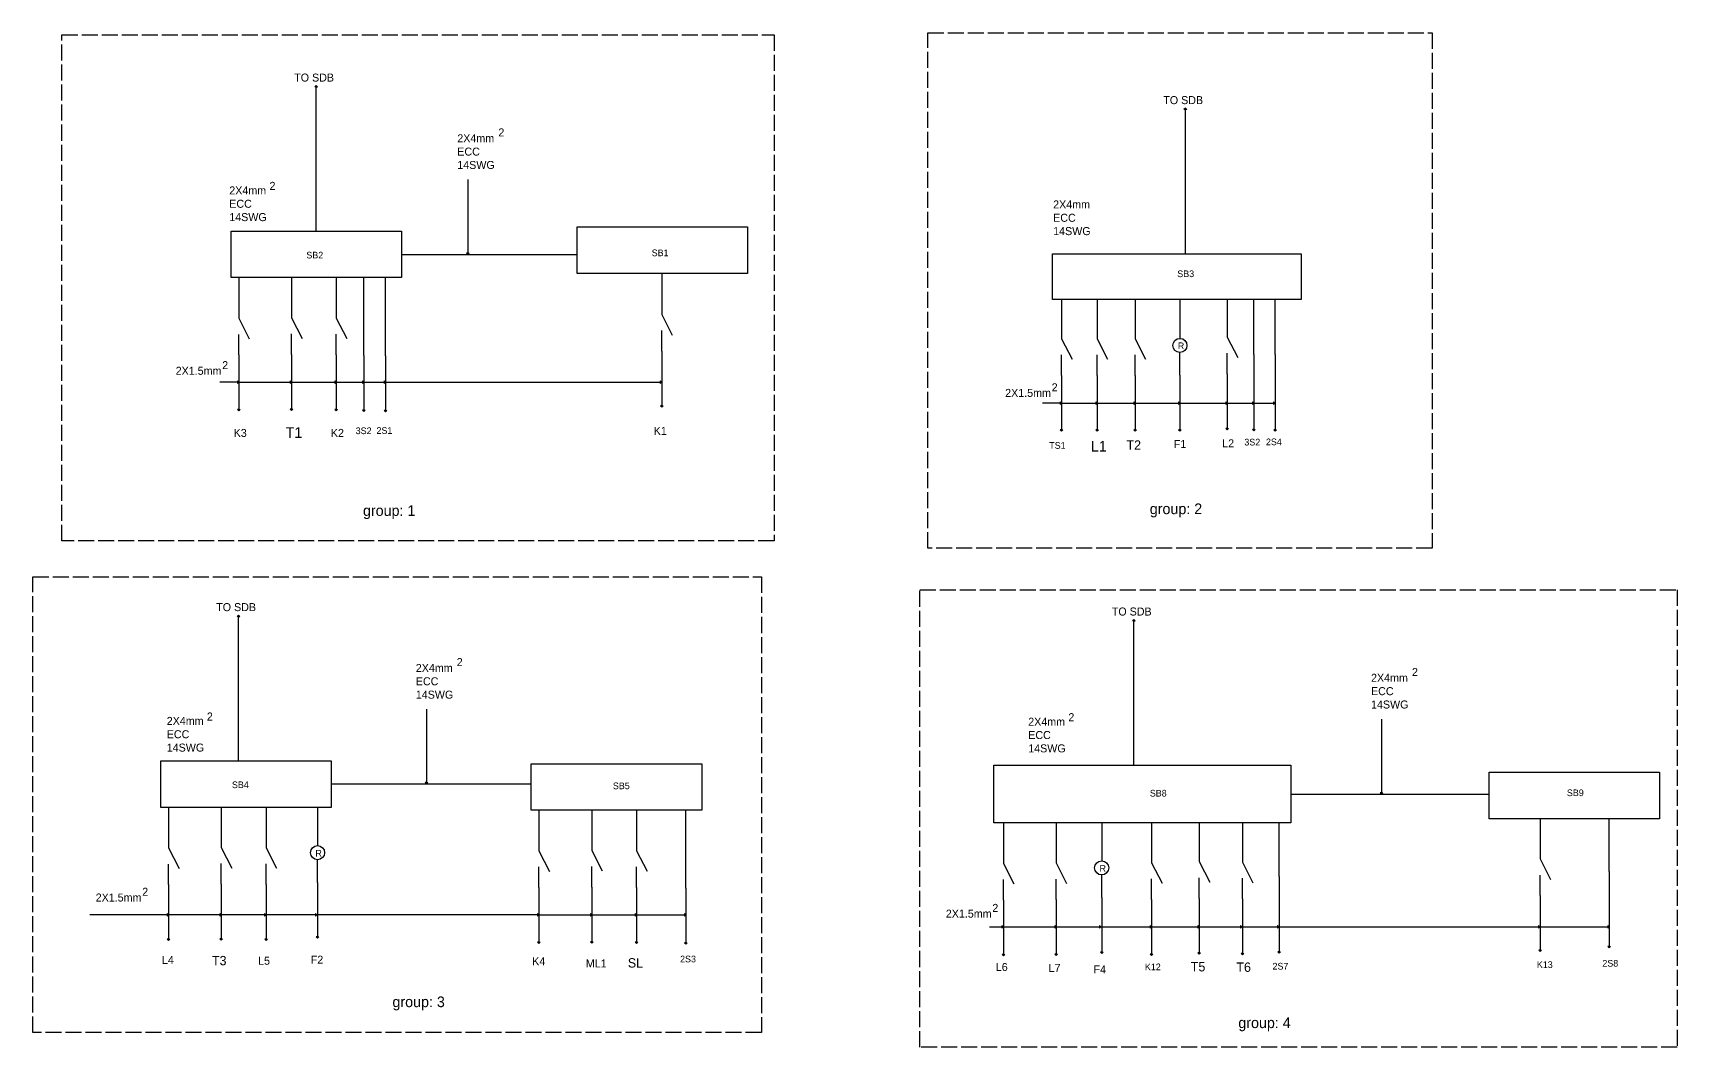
# Model space of a CAD drawing. Header units: millimetres. Extents: x 929 to 3631, y 461 to 1400.
# Drawn here: x 929 to 2163, y 640 to 1400 of the extents above; entities that cross this region are included whole.
import ezdxf

# ---------------------------------------------------------------- set-up
doc = ezdxf.new("R2010")
doc.units = ezdxf.units.MM
doc.linetypes.add('ACAD_ISO02W100', pattern=[15, 12, -3])

msp = doc.modelspace()

# ---------------------------------------------------------------- linework, layer by layer
for p, q in [((1141.9, 1360.8), (1140.9, 1359.8)), ((1141.9, 1359.8), (1140.9, 1359.8)), ((1142.9, 1359.7), (1141.9, 1360.8)), ((1141.9, 1359.8), (1142.9, 1359.7)), ((1141.9, 1251.6), (1141.9, 1359.7)), ((1793.8, 1343.8), (1792.7, 1342.8)), ((1793.8, 1342.8), (1792.7, 1342.8)), ((1793.8, 1343.8), (1794.9, 1342.7)), ((1793.8, 1234.6), (1793.8, 1342.8)), ((1794.9, 1342.7), (1793.8, 1342.8)), ((1255.7, 1290.2), (1255.7, 1235.1)), ((1205.9, 1234.1), (1337.5, 1234.1)), ((1255.7, 1235.1), (1254.7, 1235.1)), ((1254.7, 1235.1), (1255.7, 1234.1)), ((1255.7, 1235.1), (1256.7, 1235.1)), ((1255.7, 1234.1), (1256.7, 1235.1)), ((1083.8, 1216.7), (1083.8, 1186.3)), ((1123.4, 1216.7), (1123.4, 1186.6)), ((1156.9, 1216.7), (1156.9, 1186.4)), ((1177.5, 1173.7), (1177.5, 1216.8)), ((1193.9, 1173.6), (1193.9, 1216.7)), ((1401, 1219.4), (1401, 1189)), ((1700.9, 1200.3), (1700.9, 1170.9)), ((1727.5, 1200.3), (1727.5, 1170.9)), ((1756, 1200.3), (1756, 1170.9)), ((1789.7, 1200.3), (1789.7, 1171.2)), ((1825.2, 1200.3), (1825.2, 1172.1)), ((1845, 1159.2), (1845, 1200.5)), ((1861, 1159.1), (1861, 1200.3)), ((1083.8, 1186.3), (1091.7, 1170.9)), ((1123.4, 1186.6), (1131.3, 1171.2)), ((1156.9, 1186.4), (1164.8, 1171)), ((1401, 1189), (1408.9, 1173.7)), ((1083.8, 1158.8), (1083.8, 1174.2)), ((1123.4, 1159), (1123.4, 1174.5)), ((1156.9, 1158.9), (1156.9, 1174.3)), ((1177.5, 1158.3), (1177.5, 1173.7)), ((1193.9, 1158.2), (1193.9, 1173.6)), ((1401, 1161.5), (1401, 1177)), ((1825.2, 1172.1), (1833.1, 1156.8)), ((1401, 1161.5), (1401, 1120.6)), ((1700.9, 1170.9), (1708.8, 1155.6)), ((1727.5, 1170.9), (1735.4, 1155.6)), ((1756, 1170.9), (1763.9, 1155.6)), ((1789.7, 1143.7), (1789.7, 1160.7)), ((1825.2, 1144.6), (1825.2, 1160)), ((1845, 1159.2), (1845, 1143.8)), ((1083.8, 1158.8), (1083.8, 1117.8)), ((1123.4, 1159), (1123.4, 1118.1)), ((1156.9, 1158.9), (1156.9, 1117.9)), ((1177.5, 1158.3), (1177.5, 1117.4)), ((1193.9, 1158.2), (1193.9, 1117.2)), ((1700.9, 1143.4), (1700.9, 1158.9)), ((1727.5, 1143.4), (1727.5, 1158.9)), ((1756, 1143.4), (1756, 1158.9)), ((1861, 1159.1), (1861, 1143.6)), ((1082.8, 1138.3), (1069.5, 1138.3)), ((1082.8, 1139.3), (1082.8, 1137.3)), ((1082.8, 1139.3), (1083.8, 1138.3)), ((1083.8, 1138.3), (1082.8, 1137.3)), ((1083.8, 1138.3), (1122.4, 1138.3)), ((1122.4, 1139.3), (1122.4, 1137.3)), ((1122.4, 1139.3), (1123.4, 1138.3)), ((1123.4, 1138.3), (1122.4, 1137.3)), ((1123.4, 1138.3), (1155.9, 1138.3)), ((1155.9, 1139.3), (1155.9, 1137.3)), ((1155.9, 1139.3), (1156.9, 1138.3)), ((1156.9, 1138.3), (1155.9, 1137.3)), ((1156.9, 1138.3), (1192.9, 1138.3)), ((1176.5, 1139.4), (1176.5, 1137.4)), ((1176.5, 1139.4), (1177.5, 1138.4)), ((1177.5, 1138.4), (1176.5, 1137.4)), ((1192.9, 1139.3), (1192.9, 1137.3)), ((1192.9, 1139.3), (1193.9, 1138.3)), ((1193.9, 1138.3), (1192.9, 1137.3)), ((1193.9, 1138.3), (1399.9, 1138.3)), ((1399.9, 1139.3), (1399.9, 1137.3)), ((1399.9, 1139.3), (1400.9, 1138.3)), ((1400.9, 1138.3), (1399.9, 1137.3)), ((1400.9, 1138.3), (1401, 1138.3)), ((1700.9, 1143.4), (1700.9, 1102.5)), ((1727.5, 1143.4), (1727.5, 1102.5)), ((1756, 1143.4), (1756, 1102.5)), ((1789.7, 1143.7), (1789.7, 1102.7)), ((1825.2, 1144.6), (1825.2, 1103.6)), ((1845, 1143.8), (1845, 1102.8)), ((1861, 1143.6), (1861, 1102.7)), ((1699.9, 1122.6), (1686.5, 1122.6)), ((1699.9, 1123.5), (1699.9, 1121.5)), ((1699.9, 1123.5), (1700.9, 1122.5)), ((1700.9, 1122.5), (1699.9, 1121.5)), ((1700.9, 1122.5), (1726.5, 1122.5)), ((1726.5, 1123.5), (1726.5, 1121.5)), ((1726.5, 1123.5), (1727.5, 1122.5)), ((1727.5, 1122.5), (1726.5, 1121.5)), ((1727.5, 1122.5), (1755, 1122.5)), ((1755, 1123.5), (1755, 1121.5)), ((1755, 1123.5), (1756, 1122.5)), ((1756, 1122.5), (1755, 1121.5)), ((1756, 1122.5), (1788.5, 1122.5)), ((1788.5, 1123.5), (1788.5, 1121.5)), ((1788.5, 1123.5), (1789.5, 1122.5)), ((1789.5, 1122.5), (1788.5, 1121.5)), ((1789.5, 1122.5), (1824.2, 1122.5)), ((1824.2, 1123.5), (1824.2, 1121.5)), ((1824.2, 1123.5), (1825.2, 1122.5)), ((1825.2, 1122.5), (1824.2, 1121.5)), ((1825.1, 1122.5), (1838.4, 1122.5)), ((1838.4, 1122.5), (1859.9, 1122.5)), ((1844, 1123.7), (1844, 1121.7)), ((1844, 1123.7), (1845, 1122.7)), ((1845, 1122.7), (1844, 1121.7)), ((1844.9, 1122.7), (1845, 1122.7)), ((1859.9, 1123.5), (1859.9, 1121.5)), ((1859.9, 1123.5), (1860.9, 1122.5)), ((1860.9, 1122.5), (1859.9, 1121.5)), ((1860.9, 1122.5), (1861, 1122.5)), ((1083.8, 1117.8), (1082.8, 1117.8)), ((1082.8, 1117.8), (1083.8, 1116.8)), ((1083.8, 1117.8), (1084.8, 1117.8)), ((1083.8, 1116.8), (1084.8, 1117.8)), ((1123.4, 1118.1), (1122.4, 1118.1)), ((1122.4, 1118.1), (1123.4, 1117.1)), ((1123.4, 1118.1), (1124.4, 1118.1)), ((1123.4, 1117.1), (1124.4, 1118.1)), ((1156.9, 1117.9), (1155.9, 1117.9)), ((1155.9, 1117.9), (1156.9, 1116.9)), ((1156.9, 1117.9), (1157.9, 1117.9)), ((1156.9, 1116.9), (1157.9, 1117.9)), ((1177.5, 1117.4), (1176.5, 1117.4)), ((1176.5, 1117.4), (1177.5, 1116.4)), ((1177.5, 1117.4), (1178.5, 1117.4)), ((1177.5, 1116.4), (1178.5, 1117.4)), ((1193.9, 1117.2), (1192.9, 1117.2)), ((1192.9, 1117.2), (1193.9, 1116.2)), ((1193.9, 1117.2), (1194.9, 1117.2)), ((1193.9, 1116.2), (1194.9, 1117.2)), ((1401, 1120.6), (1400, 1120.6)), ((1400, 1120.6), (1401, 1119.6)), ((1401, 1120.6), (1402, 1120.6)), ((1401, 1119.6), (1402, 1120.6)), ((1700.9, 1102.5), (1699.9, 1102.5)), ((1699.9, 1102.5), (1700.9, 1101.5)), ((1700.9, 1102.5), (1701.9, 1102.5)), ((1700.9, 1101.5), (1701.9, 1102.5)), ((1727.5, 1102.5), (1726.5, 1102.5)), ((1726.5, 1102.5), (1727.5, 1101.5)), ((1727.5, 1102.5), (1728.5, 1102.5)), ((1727.5, 1101.5), (1728.5, 1102.5)), ((1756, 1102.5), (1755, 1102.5)), ((1755, 1102.5), (1756, 1101.5)), ((1756, 1102.5), (1757, 1102.5)), ((1756, 1101.5), (1757, 1102.5)), ((1789.7, 1102.7), (1788.7, 1102.7)), ((1788.7, 1102.7), (1789.7, 1101.7)), ((1789.7, 1102.7), (1790.7, 1102.7)), ((1789.7, 1101.7), (1790.7, 1102.7)), ((1825.2, 1103.6), (1824.2, 1103.6)), ((1824.2, 1103.6), (1825.2, 1102.6)), ((1825.2, 1103.6), (1826.2, 1103.6)), ((1825.2, 1102.6), (1826.2, 1103.6)), ((1845, 1102.9), (1844, 1102.9)), ((1844, 1102.9), (1845, 1101.9)), ((1845, 1102.9), (1846, 1102.9)), ((1845, 1101.9), (1846, 1102.9)), ((1861, 1102.7), (1860, 1102.7)), ((1860, 1102.7), (1861, 1101.7)), ((1861, 1102.7), (1862, 1102.7)), ((1861, 1101.7), (1862, 1102.7)), ((1083.5, 963.7), (1082.5, 962.7)), ((1083.5, 962.7), (1082.5, 962.7)), ((1084.5, 962.7), (1083.5, 963.7)), ((1083.5, 854.5), (1083.5, 962.7)), ((1083.5, 962.7), (1084.5, 962.7)), ((1755.1, 960.4), (1754.1, 959.4)), ((1755.1, 959.4), (1754.1, 959.4)), ((1756.1, 959.4), (1755.1, 960.4)), ((1755.1, 851.2), (1755.1, 959.4)), ((1755.1, 959.4), (1756.1, 959.4)), ((1224.5, 893.1), (1224.5, 838.1)), ((1940.9, 885.7), (1940.9, 830.6)), ((1153.2, 837.1), (1303.1, 837.1)), ((1224.5, 838.1), (1223.5, 838.1)), ((1223.5, 838.1), (1224.5, 837.1)), ((1224.5, 838.1), (1225.5, 838.1)), ((1224.5, 837.1), (1225.5, 838.1)), ((1872.8, 829.6), (2021.5, 829.6)), ((1940.9, 830.6), (1939.9, 830.6)), ((1939.9, 830.6), (1940.9, 829.6)), ((1940.9, 830.6), (1941.9, 830.6)), ((1940.9, 829.6), (1941.9, 830.6)), ((1031.1, 819.6), (1031.1, 789.2)), ((1070.7, 819.6), (1070.7, 789.5)), ((1104.3, 819.6), (1104.3, 789.3)), ((1142.9, 820), (1142.9, 790.9)), ((1308.9, 817.4), (1308.9, 787)), ((1348.5, 817.4), (1348.5, 787.3)), ((1382, 817.4), (1382, 787.1)), ((1419, 774.3), (1419, 817.4)), ((1657.3, 808), (1657.3, 777.6)), ((1696.8, 808), (1696.8, 777.9)), ((1731, 808.6), (1731, 779.4)), ((1768.4, 808), (1768.4, 778.1)), ((1804.2, 808.1), (1804.2, 778.9)), ((1836.5, 808.1), (1836.5, 778.5)), ((1864, 767.7), (1864, 808.1)), ((2059.8, 810.9), (2059.8, 780.9)), ((2111.7, 771.6), (2111.7, 810.9)), ((1070.7, 789.5), (1078.6, 774.1)), ((1104.3, 789.3), (1112.2, 774)), ((1031.1, 789.2), (1039.1, 773.8)), ((1031.1, 761.7), (1031.1, 777.1)), ((1070.7, 762), (1070.7, 777.4)), ((1104.3, 761.8), (1104.3, 777.2)), ((1142.9, 763.3), (1142.9, 780.3)), ((1308.9, 787), (1316.8, 771.6)), ((1348.5, 787.3), (1356.4, 771.9)), ((1382, 787.1), (1390, 771.7)), ((1657.3, 777.6), (1665.2, 762.3)), ((1696.8, 777.9), (1704.7, 762.6)), ((1768.4, 778.1), (1776.3, 762.8)), ((1804.2, 778.9), (1812.2, 763.5)), ((1836.5, 778.5), (1844.4, 763.1)), ((2059.8, 780.9), (2067.7, 765.5)), ((1308.9, 759.5), (1308.9, 774.9)), ((1348.5, 759.8), (1348.5, 775.2)), ((1382, 759.6), (1382, 775)), ((1419, 758.9), (1419, 774.3)), ((1657.3, 750.1), (1657.3, 765.6)), ((1696.8, 750.4), (1696.8, 765.8)), ((1731, 751.9), (1731, 768.9)), ((1768.4, 750.6), (1768.4, 766)), ((1804.2, 751.3), (1804.2, 766.8)), ((1836.5, 750.9), (1836.5, 766.4)), ((1864, 767.7), (1864, 752.3)), ((2059.8, 753.4), (2059.8, 768.8)), ((2111.7, 771.6), (2111.7, 756.2)), ((1031.1, 761.7), (1031.1, 720.7)), ((1070.7, 762), (1070.7, 721)), ((1104.3, 761.8), (1104.3, 720.8)), ((1142.9, 763.3), (1142.9, 722.4)), ((1308.9, 759.5), (1308.9, 718.5)), ((1348.5, 759.8), (1348.5, 718.8)), ((1382, 759.6), (1382, 718.6)), ((1419, 758.9), (1419, 717.9)), ((1864, 752.3), (1864, 711.3)), ((2059.8, 753.4), (2059.8, 712.4)), ((2111.7, 756.2), (2111.7, 715.2)), ((1030.1, 740.1), (1030.1, 738.1)), ((1030.1, 740.1), (1031.1, 739.1)), ((1069.7, 740.1), (1069.7, 738.1)), ((1069.7, 740.1), (1070.7, 739.1)), ((1103.2, 740), (1103.2, 738)), ((1103.2, 740), (1104.2, 739)), ((1141.3, 740.1), (1141.3, 738.1)), ((1141.3, 740.1), (1142.3, 739.1)), ((1307.9, 740), (1307.9, 738)), ((1307.9, 740), (1308.9, 739)), ((1347.5, 740), (1347.5, 738)), ((1347.5, 740), (1348.5, 739)), ((1381.1, 740), (1381.1, 738)), ((1381.1, 740), (1382.1, 739)), ((1418, 740), (1418, 738)), ((1418, 740), (1419, 739)), ((1657.3, 750.1), (1657.3, 709.2)), ((1696.8, 750.4), (1696.8, 709.5)), ((1731, 751.9), (1731, 711)), ((1768.4, 750.6), (1768.4, 709.6)), ((1804.2, 751.3), (1804.2, 710.4)), ((1836.5, 750.9), (1836.5, 710)), ((1030.1, 739), (972, 739)), ((1031.1, 739.1), (1030.1, 738.1)), ((1069.7, 739), (1031.1, 739)), ((1070.7, 739.1), (1069.7, 738.1)), ((1103.2, 739), (1070.6, 739)), ((1104.2, 739), (1103.2, 738)), ((1141.3, 739), (1104.2, 739)), ((1142.3, 739.1), (1141.3, 738.1)), ((1294.6, 739), (1142.3, 739)), ((1307.9, 739), (1294.6, 739)), ((1308.9, 739), (1307.9, 738)), ((1308.9, 739), (1347.5, 739)), ((1348.5, 739), (1347.5, 738)), ((1348.5, 739), (1381.1, 739)), ((1382.1, 739), (1381.1, 738)), ((1382, 739), (1418, 739)), ((1419, 739), (1418, 738)), ((1419, 739), (1419, 739)), ((1646.8, 729.9), (1656.2, 729.9)), ((1656.2, 730.9), (1656.2, 728.9)), ((1656.2, 730.9), (1657.2, 729.9)), ((1657.2, 729.9), (1656.2, 728.9)), ((1657.2, 729.9), (1695.8, 729.9)), ((1695.8, 730.9), (1695.8, 728.9)), ((1695.8, 730.9), (1696.8, 729.9)), ((1696.8, 729.9), (1695.8, 728.9)), ((1696.8, 729.9), (1729.4, 729.9)), ((1729.4, 730.9), (1729.4, 728.9)), ((1729.4, 730.9), (1730.4, 729.9)), ((1730.4, 729.9), (1729.4, 728.9)), ((1730.4, 729.9), (1767.3, 729.9)), ((1767.3, 731.1), (1767.3, 729.1)), ((1767.3, 731.1), (1768.3, 730.1)), ((1768.3, 730.1), (1767.3, 729.1)), ((1768.1, 729.9), (1803, 729.9)), ((1803, 730.9), (1803, 728.9)), ((1803, 730.9), (1804, 729.9)), ((1804, 729.9), (1803, 728.9)), ((1804, 729.9), (1835.1, 729.9)), ((1835.1, 731), (1835.1, 729)), ((1835.1, 731), (1836.1, 730)), ((1836.1, 730), (1835.1, 729)), ((1836.1, 729.9), (1862.8, 729.9)), ((1862.8, 730.9), (1862.8, 728.9)), ((1862.8, 730.9), (1863.8, 729.9)), ((1863.8, 729.9), (1862.8, 728.9)), ((1863.7, 729.9), (2058.7, 729.9)), ((2058.7, 730.9), (2058.7, 728.9)), ((2058.7, 730.9), (2059.7, 729.9)), ((2059.7, 729.9), (2058.7, 728.9)), ((2059.7, 729.9), (2110.6, 729.9)), ((2110.6, 730.9), (2110.6, 728.9)), ((2110.6, 730.9), (2111.6, 729.9)), ((2111.6, 729.9), (2110.6, 728.9)), ((2111.6, 729.9), (2111.7, 729.9)), ((1031.1, 720.7), (1030.1, 720.7)), ((1030.1, 720.7), (1031.1, 719.7)), ((1031.1, 720.7), (1032.1, 720.7)), ((1031.1, 719.7), (1032.1, 720.7)), ((1070.7, 721), (1069.7, 721)), ((1069.7, 721), (1070.7, 720)), ((1070.7, 721), (1071.7, 721)), ((1070.7, 720), (1071.7, 721)), ((1104.3, 720.8), (1103.3, 720.8)), ((1103.3, 720.8), (1104.3, 719.8)), ((1104.3, 720.8), (1105.3, 720.8)), ((1104.3, 719.8), (1105.3, 720.8)), ((1142.9, 722.4), (1141.9, 722.4)), ((1141.9, 722.4), (1142.9, 721.4)), ((1142.9, 722.4), (1143.9, 722.4)), ((1142.9, 721.4), (1143.9, 722.4)), ((1308.9, 718.5), (1307.9, 718.5)), ((1307.9, 718.5), (1308.9, 717.5)), ((1308.9, 718.5), (1309.9, 718.5)), ((1308.9, 717.5), (1309.9, 718.5)), ((1348.5, 718.8), (1347.5, 718.8)), ((1347.5, 718.8), (1348.5, 717.8)), ((1348.5, 718.8), (1349.5, 718.8)), ((1348.5, 717.8), (1349.5, 718.8)), ((1382, 718.6), (1381, 718.6)), ((1381, 718.6), (1382, 717.6)), ((1382, 718.6), (1383, 718.6)), ((1382, 717.6), (1383, 718.6)), ((1419, 717.9), (1418, 717.9)), ((1418, 717.9), (1419, 716.9)), ((1419, 717.9), (1420, 717.9)), ((1419, 716.9), (1420, 717.9)), ((1657.3, 709.2), (1656.3, 709.2)), ((1656.3, 709.2), (1657.3, 708.2)), ((1657.3, 709.2), (1658.3, 709.2)), ((1657.3, 708.2), (1658.3, 709.2)), ((1696.8, 709.5), (1695.8, 709.5)), ((1695.8, 709.5), (1696.8, 708.5)), ((1696.8, 709.5), (1697.8, 709.5)), ((1696.8, 708.5), (1697.8, 709.5)), ((1731, 711), (1730, 711)), ((1730, 711), (1731, 710)), ((1731, 711), (1732, 711)), ((1731, 710), (1732, 711)), ((1768.4, 709.6), (1767.4, 709.6)), ((1767.4, 709.6), (1768.4, 708.6)), ((1768.4, 709.6), (1769.4, 709.6)), ((1768.4, 708.6), (1769.4, 709.6)), ((1804.2, 710.4), (1803.2, 710.4)), ((1803.2, 710.4), (1804.2, 709.4)), ((1804.2, 710.4), (1805.2, 710.4)), ((1804.2, 709.4), (1805.2, 710.4)), ((1836.5, 710), (1835.5, 710)), ((1835.5, 710), (1836.5, 709)), ((1836.5, 710), (1837.5, 710)), ((1836.5, 709), (1837.5, 710)), ((1864, 711.3), (1863, 711.3)), ((1863, 711.3), (1864, 710.3)), ((1864, 711.3), (1865, 711.3)), ((1864, 710.3), (1865, 711.3)), ((2059.8, 712.4), (2058.8, 712.4)), ((2058.8, 712.4), (2059.8, 711.4)), ((2059.8, 712.4), (2060.8, 712.4)), ((2059.8, 711.4), (2060.8, 712.4)), ((2111.7, 715.2), (2110.7, 715.2)), ((2110.7, 715.2), (2111.7, 714.2)), ((2111.7, 715.2), (2112.7, 715.2)), ((2111.7, 714.2), (2112.7, 715.2))]:
    msp.add_line(p, q)
at = {"linetype": 'ACAD_ISO02W100'}
for points in [[(951.1, 1398.8), (1485.3, 1398.8), (1485.3, 1019.4), (951.1, 1019.4)], [(1600.6, 1400.2), (1978.9, 1400.2), (1978.9, 1014), (1600.6, 1014)], [(929.4, 992.3), (1475.8, 992.3), (1475.8, 650.9), (929.4, 650.9)], [(1594.5, 982.7), (2162.6, 982.7), (2162.6, 639.9), (1594.5, 639.9)]]:
    msp.add_lwpolyline(points, close=True, dxfattribs=at)
for points in [[(1078, 1251.6), (1205.9, 1251.6), (1205.9, 1216.7), (1078, 1216.7)], [(1337.5, 1254.8), (1465.4, 1254.8), (1465.4, 1219.8), (1337.5, 1219.8)], [(1694, 1234.6), (1880.6, 1234.6), (1880.6, 1200.3), (1694, 1200.3)], [(1025.3, 854.5), (1153.2, 854.5), (1153.2, 819.6), (1025.3, 819.6)], [(1303.1, 852.3), (1431, 852.3), (1431, 817.4), (1303.1, 817.4)], [(1650.2, 851.2), (1872.8, 851.2), (1872.8, 808.1), (1650.2, 808.1)], [(2021.5, 845.9), (2149.4, 845.9), (2149.4, 810.9), (2021.5, 810.9)]]:
    msp.add_lwpolyline(points, close=True)
for centre in [(1789.7, 1165.9), (1142.9, 785.6), (1731, 774.2)]:
    msp.add_circle(centre, 5.27)

# ---------------------------------------------------------------- texts
for s, insert, char_height, width, attachment_point in [('TO SDB', (1125.4, 1369.7), 6, 36.319, 1), ('TO SDB', (1777.2, 1352.8), 6, 36.319, 1), ('2X4mm\\PECC\\P14SWG', (1247.7, 1324.2), 6, 36.319, 1), ('2', (1278.5, 1328.6), 6, 36.319, 1), ('2X4mm\\PECC\\P14SWG', (1076.7, 1285.1), 6, 36.319, 1), ('2', (1106.9, 1288.5), 6, 36.319, 1), ('2X4mm\\PECC\\P14SWG', (1694.6, 1274.6), 6, 36.319, 1), ('SB2', (1134.5, 1236.1), 5, 9.037, 1), ('SB1', (1393.5, 1237.8), 5, 9.037, 1), ('SB3', (1787.7, 1222.1), 5, 9.037, 1), ('R', (1788.1, 1168.1), 5, 9.037, 1), ('2X1.5mm', (1036.5, 1149.9), 6, 36.319, 1), ('2', (1071.4, 1154.1), 6, 36.319, 1), ('2', (1693.5, 1137.5), 6, 36.319, 1), ('2X1.5mm', (1658.6, 1133.3), 6, 36.319, 1), ('K3', (1080, 1103.3), 6, 9.037, 1), ('T1', (1119, 1104.6), 8, 9.037, 1), ('K2', (1152.9, 1103.3), 6, 9.037, 1), ('3S2', (1171.5, 1104.4), 5, 9.037, 1), ('2S1', (1187.1, 1104.6), 5, 9.037, 1), ('K1', (1395, 1104.8), 6, 9.037, 1), ('TS1', (1697.8, 1093.4), 5, 12.637, 2), ('L1', (1722.9, 1094.3), 8, 9.037, 1), ('T2', (1749.6, 1094.7), 7, 9.037, 1), ('F1', (1785.1, 1095), 6, 9.037, 1), ('L2', (1821.4, 1095.5), 6, 9.037, 1), ('3S2', (1838, 1095.9), 5, 9.037, 1), ('2S4', (1854.2, 1096.1), 5, 9.037, 1), ('group: 1', (1177, 1046.1), 8, 139.268, 1), ('group: 2', (1767.1, 1047.4), 8, 139.268, 1), ('TO SDB', (1066.9, 972.7), 6, 36.319, 1), ('TO SDB', (1738.6, 969.4), 6, 36.319, 1), ('2X4mm\\PECC\\P14SWG', (1216.6, 927.1), 6, 36.319, 1), ('2', (1247.3, 931.5), 6, 36.319, 1), ('2X4mm\\PECC\\P14SWG', (1933, 919.7), 6, 36.319, 1), ('2', (1963.7, 924.1), 6, 36.319, 1), ('2', (1059.9, 890.7), 6, 36.319, 1), ('2', (1706, 890.2), 6, 36.319, 1), ('2X4mm\\PECC\\P14SWG', (1029.8, 887.4), 6, 36.319, 1), ('2X4mm\\PECC\\P14SWG', (1675.9, 886.8), 6, 36.319, 1), ('SB4', (1078.7, 839), 5, 9.037, 1), ('SB5', (1364.4, 838.2), 5, 9.037, 1), ('SB8', (1767.1, 832.7), 5, 9.037, 1), ('SB9', (2079.9, 833), 5, 9.037, 1), ('R', (1141.3, 787.7), 5, 9.037, 1), ('R', (1729.4, 776.3), 5, 9.037, 1), ('2X1.5mm', (976.5, 755), 6, 36.319, 1), ('2', (1011.4, 759.3), 6, 36.319, 1), ('2X1.5mm', (1614.1, 742.9), 6, 36.319, 1), ('2', (1649, 747.2), 6, 36.319, 1), ('L4', (1026.2, 708.2), 6, 9.037, 1), ('T3', (1063.7, 708.2), 7, 9.037, 1), ('L5', (1098.3, 707.6), 6, 9.037, 1), ('F2', (1137.8, 708.4), 6, 9.037, 1), ('K4', (1303.9, 707.2), 6, 9.037, 1), ('ML1', (1344.1, 705.6), 6, 9.037, 1), ('SL', (1375.6, 706.5), 7, 9.037, 1), ('2S3', (1414.8, 708.4), 5, 9.037, 1), ('L6', (1651.6, 702.9), 6, 9.037, 1), ('T5', (1797.8, 703.6), 7, 9.037, 1), ('T6', (1832, 703.3), 7, 9.037, 1), ('2S7', (1859.1, 703), 5, 9.037, 1), ('K13', (2057.4, 704.2), 5, 9.037, 1), ('2S8', (2106.5, 705.2), 5, 9.037, 1), ('L7', (1691.2, 702.2), 6, 9.037, 1), ('F4', (1724.9, 701.1), 6, 9.037, 1), ('K12', (1763.4, 702.5), 5, 9.037, 1), ('group: 3', (1199.1, 677.8), 8, 139.268, 1), ('group: 4', (1833.5, 662.1), 8, 139.268, 1)]:
    msp.add_mtext(s, dxfattribs=dict(insert=insert, char_height=char_height, width=width, attachment_point=attachment_point))

doc.saveas('drawing.dxf')
